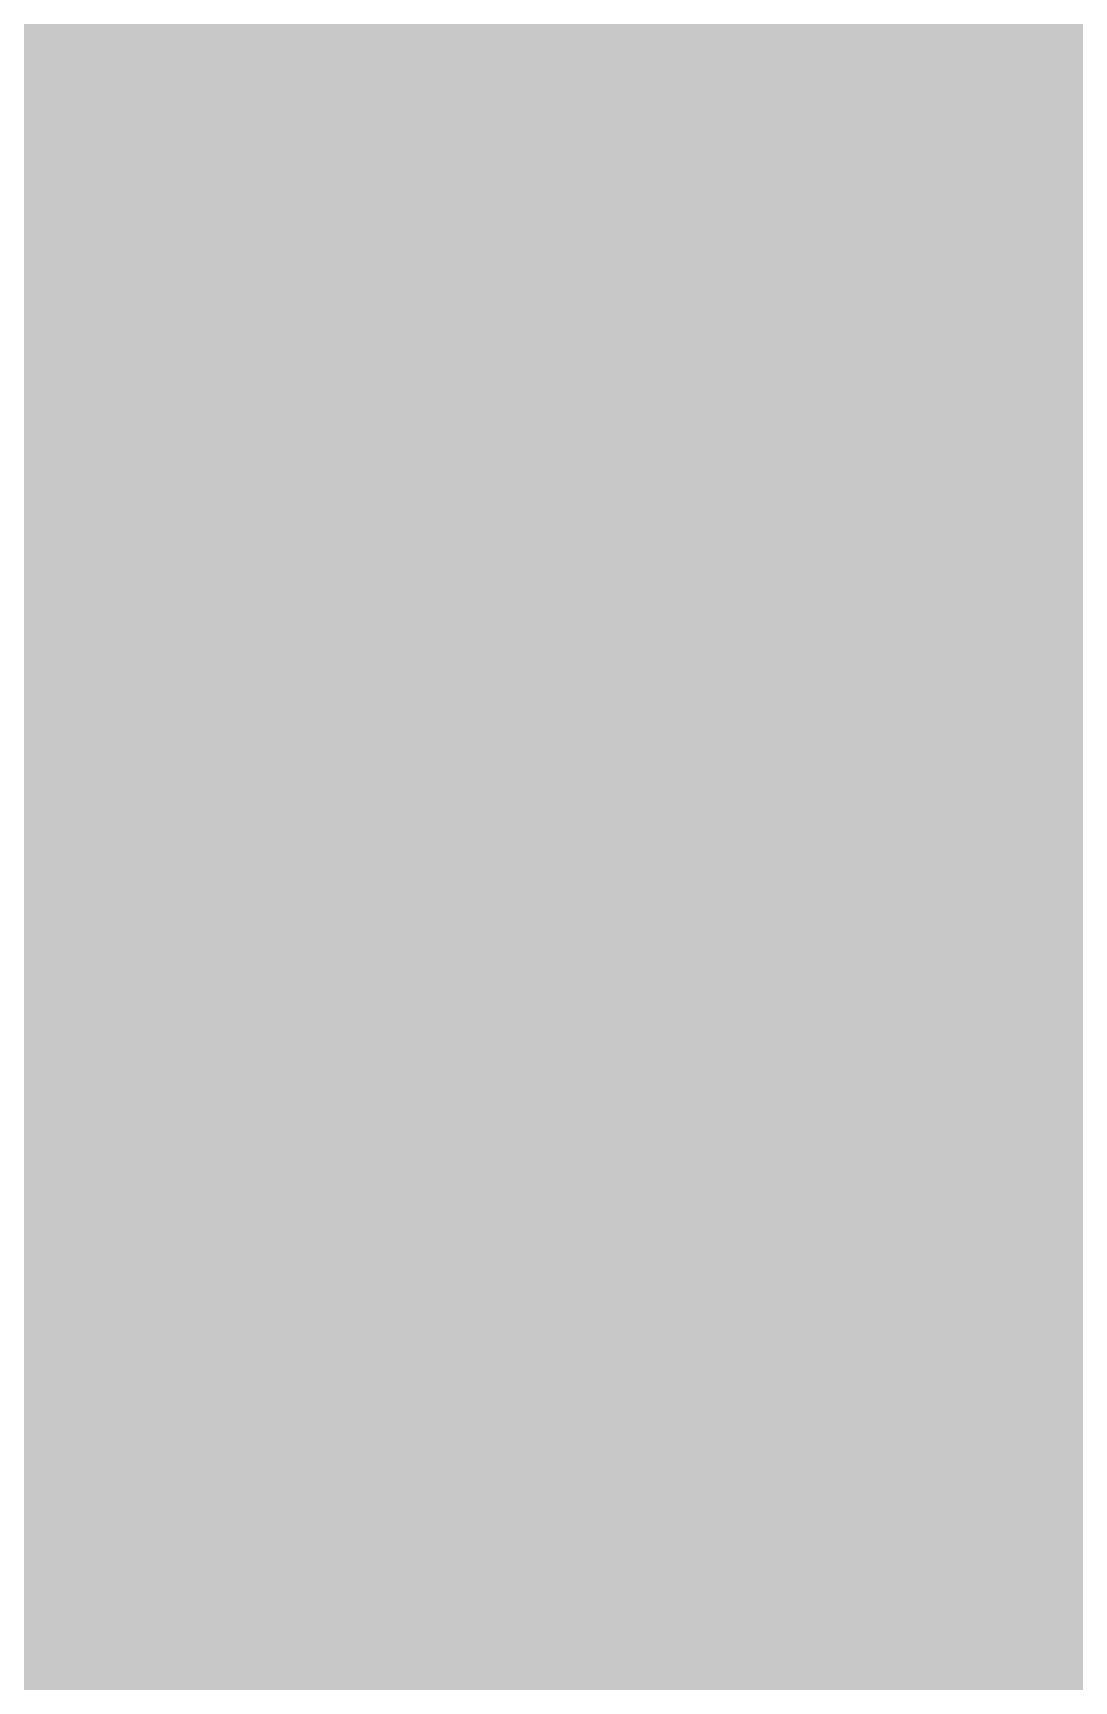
# Model space of a CAD drawing. Extents: x 13573007 to 22079938, y 2388446 to 8397471.
# Drawn here: x 20431883.7 to 20431973.8, y 7189075.9 to 7189218.6 of the extents above; entities that cross this region are included whole.
import ezdxf

# ---------------------------------------------------------------- set-up
doc = ezdxf.new("R2010")
doc.units = 0
doc.header["$MEASUREMENT"] = 0
doc.linetypes.add('ACAD_ISO05W100', pattern=[34, 24, -3, 0.5, -3, 0.5, -3])
doc.layers.add('边界线', color=222, linetype='ACAD_ISO05W100')

msp = doc.modelspace()

# ---------------------------------------------------------------- linework, layer by layer
at = {"layer": '边界线', "linetype": 'ACAD_ISO05W100', "ltscale": 0.3, "const_width": 9025, "flags": 128}
msp.add_lwpolyline([(20428131.55, 7193432.58), (20456955.56, 7193432.58), (20485831.59, 7199361.4), (20518401.68, 7210443.03), (20529483.83, 7207494.13), (20533906.29, 7194922.54), (20538328.75, 7170524.34), (20541294.39, 7159442.72), (20550191.34, 7136503.44), (20556851.03, 7124676.83), (20568661.59, 7105462.47), (20581252.59, 7097329.74), (20591606.34, 7092890.88), (20604925.73, 7082554.24), (20628598.88, 7080319.29), (20647849.57, 7089941.99), (20654509.27, 7101768.6), (20670794.31, 7091431.96), (20681876.47, 7083299.22), (20696704.7, 7089941.99), (20707786.86, 7094380.85), (20726257.11, 7105462.47), (20746236.21, 7111391.3), (20749201.86, 7101768.6), (20758098.8, 7077370.4), (20769909.36, 7067033.76), (20798056.99, 7059614.96), (20829586.5, 7073459.24), (20851022.4, 7086775.81), (20873967.15, 7076439.17), (20904299.99, 7076439.17), (20909450.85, 7060887.64), (20921313.44, 7046112.14), (20914653.74, 7035775.5), (20912416.5, 7029101.69), (20920585.04, 7012836.23), (20921313.44, 6992876.88), (20923498.65, 6986979.1), (20940564.13, 6998060.73), (20953831.5, 7001009.62), (20966422.49, 7002499.58), (20976047.84, 6997315.74), (20977556.68, 6981050.28), (20980470.29, 6967764.74), (20992332.88, 6950009.31), (21006380.68, 6938927.68), (21012311.98, 6930794.95), (21022665.73, 6920427.27), (21038222.37, 6919682.28), (21049304.52, 6930049.97), (21051541.76, 6947060.42), (21039679.18, 6968478.68), (21048576.12, 6974407.51), (21064080.73, 6992131.9), (21075943.32, 7003244.57), (21094413.57, 6984030.21), (21092956.76, 6961835.92), (21100344.87, 6941876.57), (21112207.46, 6927815.02), (21120323.96, 6918223.36), (21134371.76, 6907141.73), (21145453.92, 6894570.14), (21166213.45, 6868681.97), (21180261.25, 6863498.13), (21201697.15, 6877559.69), (21198003.1, 6898264.01), (21214288.15, 6915988.41), (21238689.7, 6927815.02), (21255703.15, 6933743.84), (21260906.04, 6955907.09), (21274641.66, 6959507.84), (21282758.17, 6941038.47), (21295349.16, 6938803.52), (21310177.4, 6968385.56), (21317565.5, 6973569.4), (21330156.5, 6938803.52), (21338273, 6915150.3), (21367149.04, 6903323.69), (21398210.29, 6888548.19), (21404869.99, 6898139.85), (21418917.79, 6879670.47), (21442590.94, 6869302.79)], dxfattribs=at)

doc.saveas('drawing.dxf')
